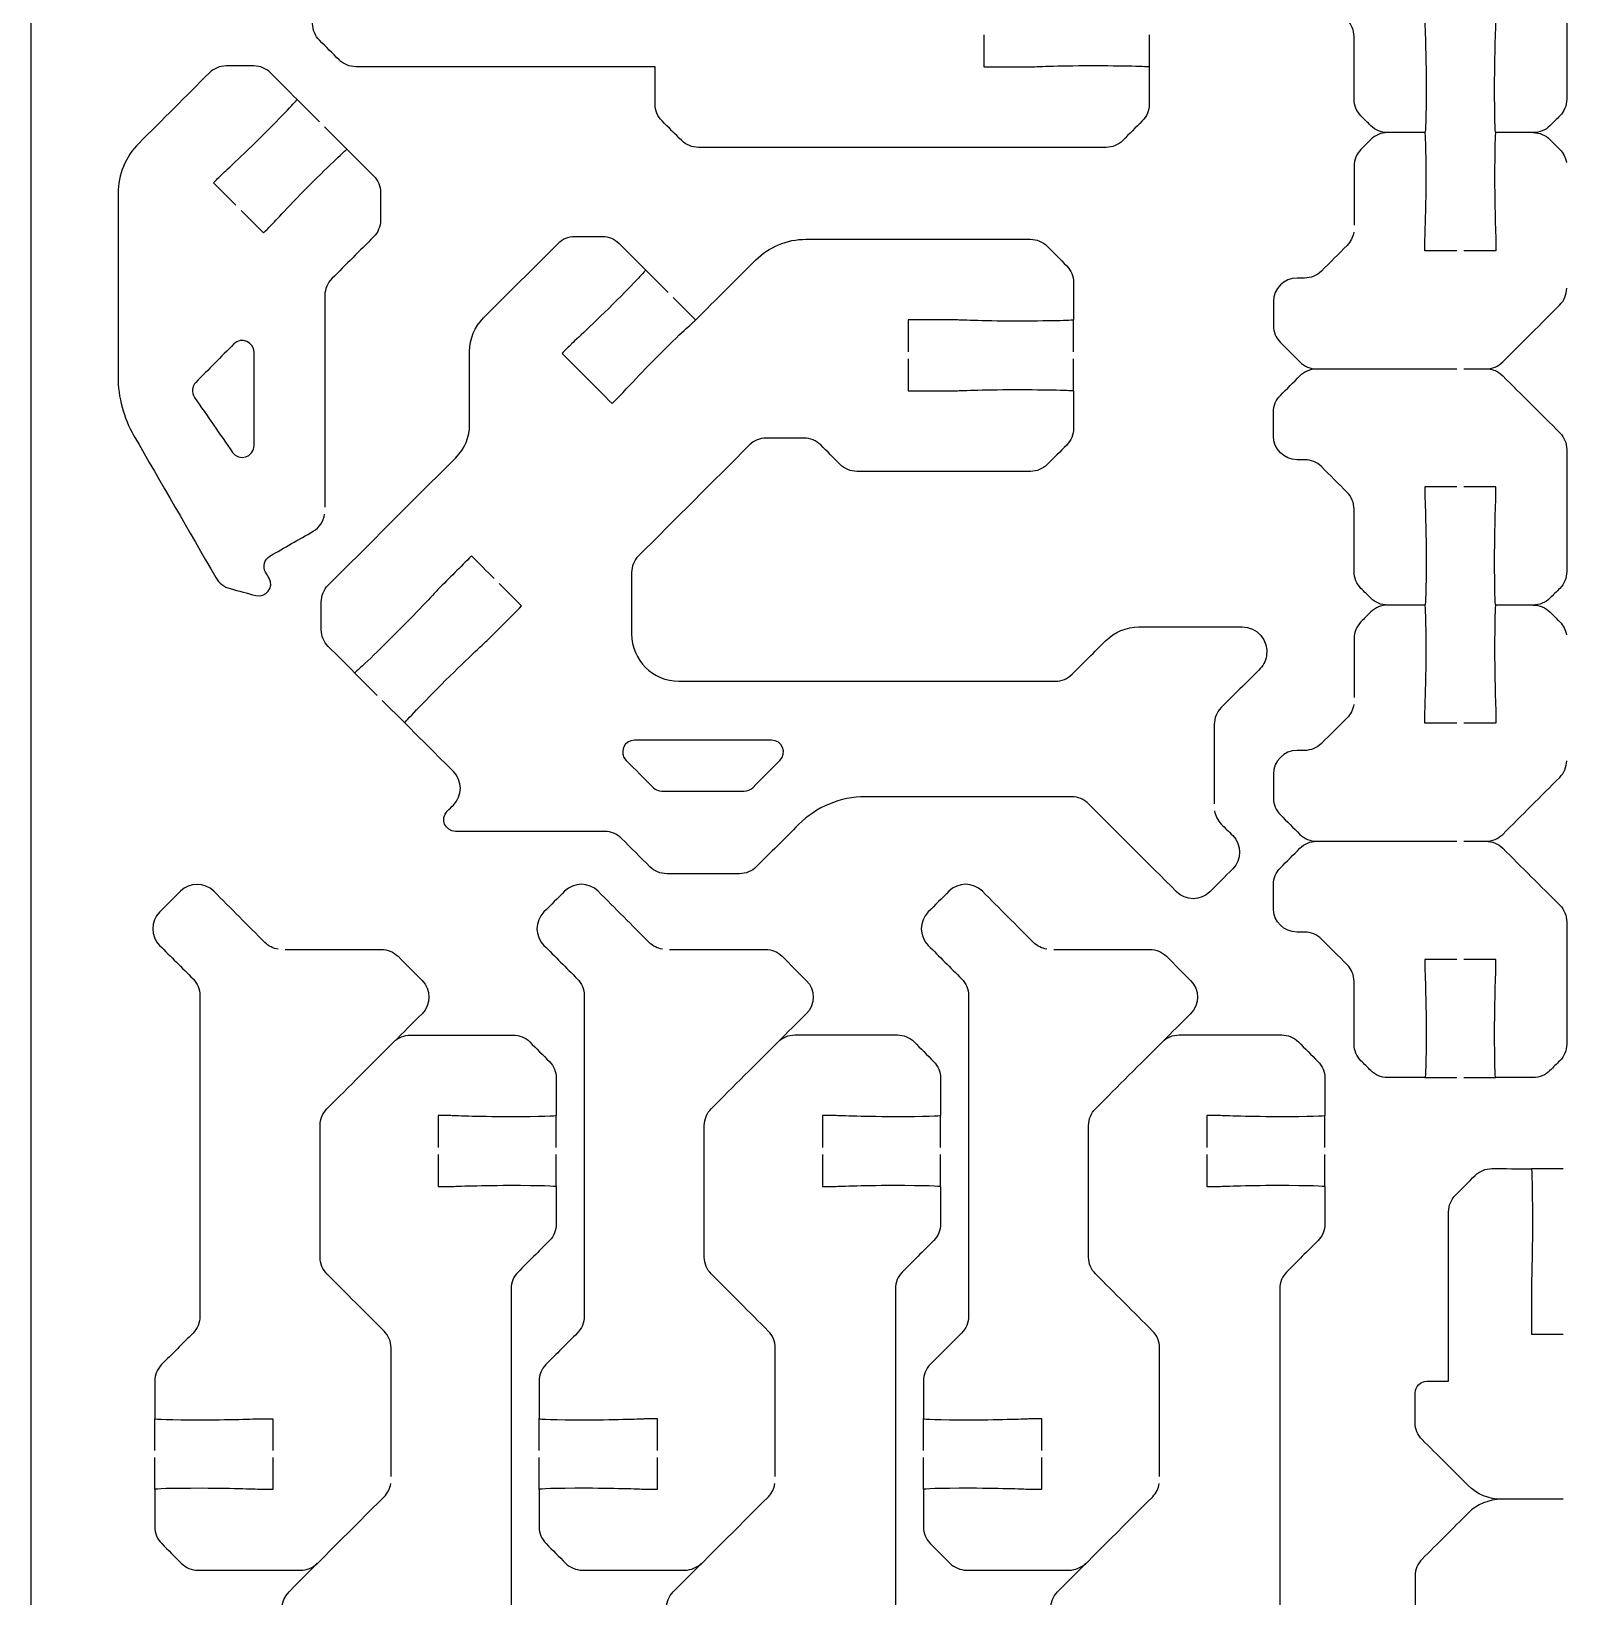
# Model space of a CAD drawing. Extents: x 5 to 405, y 225 to 445.
# Drawn here: x 5 to 70, y 271.1 to 337.4 of the extents above; entities that cross this region are included whole.
import ezdxf

# ---------------------------------------------------------------- set-up
doc = ezdxf.new("R2010")
doc.units = 0
doc.header["$MEASUREMENT"] = 0
doc.layers.add('DEFAULT', color=18, linetype='CONTINUOUS')

msp = doc.modelspace()

# ---------------------------------------------------------------- linework, layer by layer
at = {"layer": 'DEFAULT', "color": 1}
for points in [[(5, 237.15), (5, 432.85)], [(52.327, 337.225), (52.327, 335.873)], [(17.199, 333.543), (16.246, 334.495)], [(18.367, 332.375), (17.414, 333.328)], [(31.956, 326.322), (31.003, 327.274)], [(33.123, 325.154), (32.171, 326.106)], [(49.125, 323.806), (49.125, 325.154)], [(49.125, 322.155), (49.125, 323.506)], [(19.644, 309.258), (18.688, 310.214)], [(20.808, 308.093), (19.855, 309.046)], [(63.996, 293.079), (65.347, 293.079)], [(65.647, 293.079), (66.998, 293.079)], [(27.225, 290.112), (27.225, 291.464)], [(43.493, 290.114), (43.493, 291.465)], [(59.762, 290.114), (59.762, 291.465)], [(27.225, 288.461), (27.225, 289.813)], [(43.493, 288.463), (43.493, 289.814)], [(59.762, 288.463), (59.762, 289.814)], [(69.851, 289.216), (68.5, 289.216)], [(10.228, 277.285), (10.228, 278.633)], [(26.496, 277.287), (26.496, 278.635)], [(42.765, 277.287), (42.765, 278.635)], [(10.228, 275.634), (10.228, 276.986)], [(26.496, 275.636), (26.496, 276.987)], [(42.765, 275.636), (42.765, 276.987)]]:
    msp.add_lwpolyline(points, dxfattribs=at)
for points, knots in [([(65.347, 338.086), (64.898, 338.086), (64.449, 338.086), (64, 338.086), (64, 337.919), (64, 337.752), (64, 337.585), (64, 337.458), (64.049, 336.467), (64.049, 335.084), (64.049, 333.701), (64.024, 333.084), (64, 333.084), (63.471, 333.084), (62.941, 333.084), (62.412, 333.084), (62.148, 333.084), (61.894, 333.19), (61.707, 333.377), (61.568, 333.515), (61.429, 333.654), (61.29, 333.793), (61.103, 333.98), (60.998, 334.234), (60.998, 334.498), (60.998, 335.382), (60.998, 336.265), (60.998, 337.148), (60.998, 337.416), (60.892, 337.67), (60.705, 337.857), (60.341, 338.22), (59.978, 338.584), (59.615, 338.947), (59.428, 339.134), (59.174, 339.24), (58.906, 339.24), (58.799, 339.24), (58.692, 339.24), (58.585, 339.24), (58.034, 339.24), (57.586, 339.688), (57.586, 340.238), (57.586, 340.578), (57.586, 340.918), (57.586, 341.258), (57.586, 341.522), (57.692, 341.776), (57.879, 341.963), (58.154, 342.238), (58.429, 342.514), (58.705, 342.789), (58.892, 342.979), (59.146, 343.085), (59.41, 343.085), (61.389, 343.085), (63.368, 343.085), (65.347, 343.085)], [0, 0, 0, 0, 3.82, 3.82, 3.82, 5.24, 5.24, 5.24, 6.24, 6.24, 6.24, 7.24, 7.24, 7.24, 11.74, 11.74, 11.74, 12.74, 12.74, 12.74, 14.408772, 14.408772, 14.408772, 15.408772, 15.408772, 15.408772, 22.918772, 22.918772, 22.918772, 23.918772, 23.918772, 23.918772, 28.288692, 28.288692, 28.288692, 29.288692, 29.288692, 29.288692, 30.198692, 30.198692, 30.198692, 31.198692, 31.198692, 31.198692, 34.088692, 34.088692, 34.088692, 35.088692, 35.088692, 35.088692, 38.397952, 38.397952, 38.397952, 39.397952, 39.397952, 39.397952, 56.227952, 56.227952, 56.227952, 56.227952]), ([(65.647, 343.085), (65.959, 343.085), (66.27, 343.085), (66.582, 343.085), (66.85, 343.085), (67.104, 342.979), (67.291, 342.792), (68.097, 341.988), (68.902, 341.184), (69.708, 340.379), (69.895, 340.192), (70.001, 339.935), (70.001, 339.67), (70.001, 337.946), (70.001, 336.222), (70.001, 334.498), (70.001, 334.234), (69.895, 333.98), (69.708, 333.793), (69.569, 333.654), (69.43, 333.515), (69.291, 333.377), (69.104, 333.19), (68.85, 333.084), (68.582, 333.084), (68.054, 333.084), (67.526, 333.084), (66.998, 333.084), (66.97, 333.084), (66.949, 333.701), (66.949, 335.084), (66.949, 336.467), (66.998, 337.458), (66.998, 337.585), (66.998, 337.752), (66.998, 337.919), (66.998, 338.086), (66.548, 338.086), (66.098, 338.086), (65.647, 338.086)], [0, 0, 0, 0, 2.65, 2.65, 2.65, 3.65, 3.65, 3.65, 13.330294, 13.330294, 13.330294, 14.330294, 14.330294, 14.330294, 28.990294, 28.990294, 28.990294, 29.990294, 29.990294, 29.990294, 31.659066, 31.659066, 31.659066, 32.659066, 32.659066, 32.659066, 37.149066, 37.149066, 37.149066, 38.149066, 38.149066, 38.149066, 39.149066, 39.149066, 39.149066, 40.569066, 40.569066, 40.569066, 44.399066, 44.399066, 44.399066, 44.399066]), ([(45.325, 337.225), (45.325, 336.774), (45.325, 336.324), (45.325, 335.873), (45.991, 335.873), (46.658, 335.873), (47.325, 335.873), (47.452, 335.873), (48.443, 335.923), (49.826, 335.923), (51.209, 335.923), (52.327, 335.898), (52.327, 335.873), (52.327, 335.344), (52.327, 334.815), (52.327, 334.286), (52.327, 334.021), (52.221, 333.767), (52.034, 333.58), (51.758, 333.304), (51.482, 333.028), (51.205, 332.751), (51.018, 332.564), (50.764, 332.459), (50.5, 332.459), (44.747, 332.459), (38.994, 332.459), (33.242, 332.459), (32.974, 332.459), (32.72, 332.564), (32.533, 332.751), (32.256, 333.028), (31.98, 333.304), (31.704, 333.58), (31.517, 333.767), (31.411, 334.021), (31.411, 334.286), (31.411, 334.815), (31.411, 335.344), (31.411, 335.873), (27.187, 335.873), (22.963, 335.873), (18.739, 335.873), (18.471, 335.873), (18.217, 335.979), (18.03, 336.166), (17.754, 336.443), (17.477, 336.719), (17.201, 336.995), (17.014, 337.182), (16.908, 337.436), (16.908, 337.704), (16.909, 338.261), (16.911, 338.817), (16.912, 339.373), (16.912, 339.401), (18.03, 339.422), (19.413, 339.422), (20.796, 339.422), (21.787, 339.373), (21.914, 339.373), (22.58, 339.373), (23.245, 339.373), (23.911, 339.373), (23.911, 339.823), (23.911, 340.274), (23.911, 340.724)], [0, 0, 0, 0, 3.83, 3.83, 3.83, 9.5, 9.5, 9.5, 10.5, 10.5, 10.5, 11.5, 11.5, 11.5, 16, 16, 16, 17, 17, 17, 20.323402, 20.323402, 20.323402, 21.323402, 21.323402, 21.323402, 70.243402, 70.243402, 70.243402, 71.243402, 71.243402, 71.243402, 74.566804, 74.566804, 74.566804, 75.566804, 75.566804, 75.566804, 80.066804, 80.066804, 80.066804, 115.986804, 115.986804, 115.986804, 116.986804, 116.986804, 116.986804, 120.310206, 120.310206, 120.310206, 121.310206, 121.310206, 121.310206, 126.040216, 126.040216, 126.040216, 127.040216, 127.040216, 127.040216, 128.040216, 128.040216, 128.040216, 133.700216, 133.700216, 133.700216, 137.530216, 137.530216, 137.530216, 137.530216]), ([(13.664, 330.008), (13.347, 330.326), (13.029, 330.643), (12.712, 330.961), (12.829, 331.078), (12.947, 331.196), (13.064, 331.313), (13.153, 331.402), (13.89, 332.068), (14.867, 333.045), (15.844, 334.023), (16.268, 334.474), (16.246, 334.495), (15.872, 334.869), (15.498, 335.243), (15.125, 335.617), (14.938, 335.804), (14.684, 335.91), (14.419, 335.91), (14.029, 335.91), (13.638, 335.91), (13.248, 335.91), (12.983, 335.91), (12.729, 335.804), (12.539, 335.617), (11.543, 334.621), (10.547, 333.625), (9.551, 332.629), (8.99, 332.068), (8.672, 331.303), (8.672, 330.509), (8.672, 327.923), (8.672, 325.337), (8.672, 322.751), (8.672, 321.873), (8.905, 321.012), (9.343, 320.25), (10.5, 318.248), (11.657, 316.245), (12.814, 314.242), (12.944, 314.013), (13.163, 313.844), (13.421, 313.777), (13.782, 313.679), (14.143, 313.582), (14.504, 313.484), (14.934, 313.371), (15.29, 313.833), (15.068, 314.218), (15.019, 314.302), (14.969, 314.387), (14.92, 314.472), (14.782, 314.712), (14.863, 315.019), (15.103, 315.156), (15.712, 315.507), (16.322, 315.857), (16.931, 316.207), (17.195, 316.363), (17.372, 316.624), (17.418, 316.924)], [0, 0, 0, 0, 3.818377, 3.818377, 3.818377, 5.23259, 5.23259, 5.23259, 6.23259, 6.23259, 6.23259, 7.23259, 7.23259, 7.23259, 11.729789, 11.729789, 11.729789, 12.729789, 12.729789, 12.729789, 16.049789, 16.049789, 16.049789, 17.049789, 17.049789, 17.049789, 29.028178, 29.028178, 29.028178, 30.028178, 30.028178, 30.028178, 52.018178, 52.018178, 52.018178, 53.018178, 53.018178, 53.018178, 72.686592, 72.686592, 72.686592, 73.686592, 73.686592, 73.686592, 76.866812, 76.866812, 76.866812, 77.866812, 77.866812, 77.866812, 78.700359, 78.700359, 78.700359, 79.700359, 79.700359, 79.700359, 85.676377, 85.676377, 85.676377, 86.676377, 86.676377, 86.676377, 86.676377]), ([(62.412, 333.084), (62.147, 333.084), (61.893, 332.979), (61.706, 332.792), (61.567, 332.653), (61.429, 332.514), (61.29, 332.375), (61.103, 332.188), (60.997, 331.934), (60.997, 331.666), (60.997, 330.834), (60.997, 330.001), (60.997, 329.169)], [0, 0, 0, 0, 1, 1, 1, 2.668772, 2.668772, 2.668772, 3.668772, 3.668772, 3.668772, 10.748772, 10.748772, 10.748772, 10.748772]), ([(65.347, 328.082), (64.898, 328.082), (64.448, 328.082), (63.999, 328.082), (63.999, 328.249), (63.999, 328.416), (63.999, 328.583), (63.999, 328.71), (64.049, 329.701), (64.049, 331.084), (64.049, 332.467), (64.024, 333.084), (63.999, 333.084)], [0, 0, 0, 0, 3.82, 3.82, 3.82, 5.24, 5.24, 5.24, 6.24, 6.24, 6.24, 7.24, 7.24, 7.24, 7.24]), ([(66.998, 333.084), (66.97, 333.084), (66.949, 332.467), (66.949, 331.084), (66.949, 329.701), (66.998, 328.71), (66.998, 328.583), (66.998, 328.416), (66.998, 328.249), (66.998, 328.082), (66.548, 328.082), (66.097, 328.082), (65.647, 328.082)], [0, 0, 0, 0, 1, 1, 1, 2, 2, 2, 3.42, 3.42, 3.42, 7.25, 7.25, 7.25, 7.25]), ([(68.582, 333.084), (68.85, 333.084), (69.104, 332.979), (69.291, 332.792), (69.43, 332.653), (69.568, 332.514), (69.707, 332.375), (69.859, 332.224), (69.958, 332.03), (69.986, 331.818)], [0, 0, 0, 0, 1, 1, 1, 2.668772, 2.668772, 2.668772, 3.668772, 3.668772, 3.668772, 3.668772]), ([(13.879, 329.793), (14.197, 329.475), (14.514, 329.158), (14.832, 328.84), (14.949, 328.958), (15.067, 329.076), (15.185, 329.193), (15.273, 329.281), (15.939, 330.019), (16.917, 330.996), (17.873, 331.952), (18.331, 332.375), (18.367, 332.375), (18.741, 332.001), (19.114, 331.627), (19.488, 331.253), (19.679, 331.066), (19.781, 330.812), (19.781, 330.548), (19.781, 330.157), (19.781, 329.767), (19.781, 329.377), (19.781, 329.108), (19.675, 328.854), (19.488, 328.667), (18.9, 328.08), (18.312, 327.492), (17.725, 326.904), (17.534, 326.717), (17.428, 326.463), (17.428, 326.195), (17.428, 323.204), (17.428, 320.214), (17.428, 317.223)], [0, 0, 0, 0, 3.818377, 3.818377, 3.818377, 5.23259, 5.23259, 5.23259, 6.23259, 6.23259, 6.23259, 7.23259, 7.23259, 7.23259, 11.729789, 11.729789, 11.729789, 12.729789, 12.729789, 12.729789, 16.049789, 16.049789, 16.049789, 17.049789, 17.049789, 17.049789, 24.120857, 24.120857, 24.120857, 25.120857, 25.120857, 25.120857, 50.550857, 50.550857, 50.550857, 50.550857]), ([(60.983, 328.869), (60.955, 328.657), (60.856, 328.463), (60.704, 328.311), (60.341, 327.948), (59.978, 327.585), (59.614, 327.221), (59.427, 327.034), (59.173, 326.928), (58.905, 326.928), (58.798, 326.928), (58.691, 326.928), (58.584, 326.928), (58.034, 326.928), (57.586, 326.48), (57.586, 325.926), (57.586, 325.588), (57.586, 325.249), (57.586, 324.91), (57.586, 324.646), (57.692, 324.392), (57.879, 324.205), (58.154, 323.929), (58.429, 323.652), (58.704, 323.376), (58.891, 323.189), (59.145, 323.083), (59.41, 323.083)], [0, 0, 0, 0, 1, 1, 1, 5.36992, 5.36992, 5.36992, 6.36992, 6.36992, 6.36992, 7.27992, 7.27992, 7.27992, 8.27992, 8.27992, 8.27992, 11.15992, 11.15992, 11.15992, 12.15992, 12.15992, 12.15992, 15.476258, 15.476258, 15.476258, 16.476258, 16.476258, 16.476258, 16.476258]), ([(24.593, 314.207), (24.274, 314.526), (23.956, 314.844), (23.637, 315.163), (23.166, 314.692), (22.694, 314.22), (22.222, 313.749), (22.134, 313.66), (21.467, 312.923), (20.49, 311.946), (19.524, 310.979), (18.723, 310.214), (18.688, 310.214), (18.315, 310.586), (17.942, 310.959), (17.569, 311.332), (17.379, 311.519), (17.273, 311.773), (17.273, 312.038), (17.273, 312.429), (17.273, 312.821), (17.273, 313.212), (17.273, 313.477), (17.379, 313.734), (17.566, 313.921), (19.367, 315.721), (21.169, 317.52), (22.97, 319.319), (23.348, 319.693), (23.556, 320.201), (23.556, 320.734), (23.556, 321.764), (23.556, 322.794), (23.556, 323.824), (23.556, 324.353), (23.768, 324.861), (24.142, 325.238), (25.194, 326.291), (26.246, 327.343), (27.299, 328.396), (27.486, 328.583), (27.74, 328.689), (28.004, 328.689), (28.395, 328.689), (28.785, 328.689), (29.176, 328.689), (29.44, 328.689), (29.694, 328.583), (29.881, 328.396), (30.255, 328.022), (30.629, 327.648), (31.003, 327.274), (31.024, 327.253), (30.601, 326.801), (29.624, 325.824), (28.647, 324.847), (27.909, 324.18), (27.821, 324.092), (27.703, 323.974), (27.586, 323.857), (27.468, 323.739), (28.175, 323.031), (28.882, 322.323), (29.588, 321.615), (29.706, 321.733), (29.824, 321.851), (29.941, 321.968), (30.029, 322.06), (30.696, 322.797), (31.673, 323.774), (32.651, 324.752), (33.007, 325.037), (33.127, 325.154), (33.971, 325.998), (34.815, 326.842), (35.66, 327.687), (36.224, 328.251), (36.99, 328.569), (37.791, 328.569), (40.96, 328.569), (44.129, 328.569), (47.298, 328.569), (47.562, 328.569), (47.816, 328.463), (48.003, 328.276), (48.28, 328), (48.556, 327.723), (48.832, 327.447), (49.019, 327.26), (49.125, 327.006), (49.125, 326.738), (49.125, 326.21), (49.125, 325.682), (49.125, 325.154), (49.125, 325.126), (48.007, 325.104), (46.624, 325.104), (45.241, 325.104), (44.25, 325.154), (44.123, 325.154), (43.457, 325.154), (42.792, 325.154), (42.126, 325.154), (42.126, 324.705), (42.126, 324.255), (42.126, 323.806)], [0, 0, 0, 0, 3.832519, 3.832519, 3.832519, 9.503515, 9.503515, 9.503515, 10.503515, 10.503515, 10.503515, 11.503515, 11.503515, 11.503515, 15.986572, 15.986572, 15.986572, 16.986572, 16.986572, 16.986572, 20.316572, 20.316572, 20.316572, 21.316572, 21.316572, 21.316572, 42.968186, 42.968186, 42.968186, 43.968186, 43.968186, 43.968186, 52.728186, 52.728186, 52.728186, 53.728186, 53.728186, 53.728186, 66.385398, 66.385398, 66.385398, 67.385398, 67.385398, 67.385398, 70.705398, 70.705398, 70.705398, 71.705398, 71.705398, 71.705398, 76.202597, 76.202597, 76.202597, 77.202597, 77.202597, 77.202597, 78.202597, 78.202597, 78.202597, 79.61681, 79.61681, 79.61681, 88.123308, 88.123308, 88.123308, 89.537522, 89.537522, 89.537522, 90.537522, 90.537522, 90.537522, 91.547522, 91.547522, 91.547522, 101.701575, 101.701575, 101.701575, 102.701575, 102.701575, 102.701575, 129.651575, 129.651575, 129.651575, 130.651575, 130.651575, 130.651575, 133.974977, 133.974977, 133.974977, 134.974977, 134.974977, 134.974977, 139.464977, 139.464977, 139.464977, 140.464977, 140.464977, 140.464977, 141.464977, 141.464977, 141.464977, 147.124977, 147.124977, 147.124977, 150.944977, 150.944977, 150.944977, 150.944977]), ([(66.583, 323.082), (66.848, 323.082), (67.103, 323.187), (67.29, 323.375), (68.095, 324.179), (68.901, 324.983), (69.706, 325.788), (69.894, 325.975), (69.999, 326.23), (69.999, 326.495)], [0, 0, 0, 0, 1, 1, 1, 10.679587, 10.679587, 10.679587, 11.679587, 11.679587, 11.679587, 11.679587]), ([(13.517, 319.547), (12.981, 320.323), (12.445, 321.098), (11.909, 321.874), (11.772, 322.072), (11.795, 322.339), (11.964, 322.51), (12.5, 323.052), (13.037, 323.594), (13.573, 324.137), (13.887, 324.454), (14.428, 324.232), (14.428, 323.785), (14.428, 322.467), (14.428, 321.149), (14.428, 319.831), (14.428, 319.341), (13.796, 319.144), (13.517, 319.547)], [0, 0, 0, 0, 8.01821, 8.01821, 8.01821, 9.01821, 9.01821, 9.01821, 15.503195, 15.503195, 15.503195, 16.503195, 16.503195, 16.503195, 27.710195, 27.710195, 27.710195, 28.710195, 28.710195, 28.710195, 28.710195]), ([(42.126, 323.506), (42.126, 323.056), (42.126, 322.606), (42.126, 322.155), (42.792, 322.155), (43.457, 322.155), (44.123, 322.155), (44.25, 322.155), (45.241, 322.205), (46.624, 322.205), (48.007, 322.205), (49.125, 322.18), (49.125, 322.155), (49.125, 321.626), (49.125, 321.097), (49.125, 320.568), (49.125, 320.3), (49.019, 320.046), (48.832, 319.855), (48.557, 319.581), (48.282, 319.307), (48.007, 319.033), (47.82, 318.846), (47.566, 318.74), (47.301, 318.74), (44.851, 318.74), (42.4, 318.74), (39.95, 318.74), (39.685, 318.74), (39.431, 318.846), (39.244, 319.033), (38.969, 319.308), (38.694, 319.583), (38.418, 319.859), (38.231, 320.049), (37.977, 320.155), (37.713, 320.155), (37.179, 320.155), (36.645, 320.155), (36.111, 320.155), (35.847, 320.155), (35.593, 320.049), (35.406, 319.862), (33.839, 318.296), (32.273, 316.729), (30.707, 315.163), (30.52, 314.976), (30.414, 314.722), (30.414, 314.454), (30.414, 313.589), (30.414, 312.723), (30.414, 311.858), (30.414, 310.753), (31.31, 309.857), (32.414, 309.857), (37.727, 309.857), (43.04, 309.857), (48.353, 309.857), (48.617, 309.857), (48.871, 309.963), (49.058, 310.15), (49.532, 310.623), (50.006, 311.096), (50.48, 311.568), (50.854, 311.942), (51.362, 312.154), (51.891, 312.154), (53.346, 312.155), (54.8, 312.156), (56.255, 312.157), (56.893, 312.157), (57.398, 311.586), (57.292, 310.926), (57.253, 310.697), (57.13, 310.492), (56.964, 310.327), (56.434, 309.797), (55.903, 309.268), (55.373, 308.739), (55.186, 308.552), (55.08, 308.295), (55.08, 308.03), (55.08, 306.909), (55.08, 305.789), (55.08, 304.668)], [0, 0, 0, 0, 3.83, 3.83, 3.83, 9.49, 9.49, 9.49, 10.49, 10.49, 10.49, 11.49, 11.49, 11.49, 15.99, 15.99, 15.99, 16.99, 16.99, 16.99, 20.292196, 20.292196, 20.292196, 21.292196, 21.292196, 21.292196, 42.132196, 42.132196, 42.132196, 43.132196, 43.132196, 43.132196, 46.441456, 46.441456, 46.441456, 47.441456, 47.441456, 47.441456, 51.981456, 51.981456, 51.981456, 52.981456, 52.981456, 52.981456, 71.818781, 71.818781, 71.818781, 72.818781, 72.818781, 72.818781, 80.178781, 80.178781, 80.178781, 81.178781, 81.178781, 81.178781, 126.358781, 126.358781, 126.358781, 127.358781, 127.358781, 127.358781, 133.050995, 133.050995, 133.050995, 134.050995, 134.050995, 134.050995, 146.420999, 146.420999, 146.420999, 147.420999, 147.420999, 147.420999, 148.420999, 148.420999, 148.420999, 154.792035, 154.792035, 154.792035, 155.792035, 155.792035, 155.792035, 165.322035, 165.322035, 165.322035, 165.322035]), ([(65.347, 318.084), (64.898, 318.084), (64.449, 318.084), (64, 318.084), (64, 317.917), (64, 317.75), (64, 317.583), (64, 317.456), (64.049, 316.464), (64.049, 315.082), (64.049, 313.699), (64.024, 313.081), (64, 313.081), (63.471, 313.081), (62.941, 313.081), (62.412, 313.081), (62.148, 313.081), (61.894, 313.187), (61.707, 313.374), (61.568, 313.513), (61.429, 313.652), (61.29, 313.79), (61.103, 313.977), (60.998, 314.231), (60.998, 314.496), (60.998, 315.379), (60.998, 316.262), (60.998, 317.145), (60.998, 317.413), (60.892, 317.667), (60.705, 317.854), (60.341, 318.218), (59.978, 318.581), (59.615, 318.945), (59.428, 319.131), (59.174, 319.237), (58.906, 319.237), (58.799, 319.237), (58.692, 319.237), (58.585, 319.237), (58.034, 319.237), (57.586, 319.685), (57.586, 320.236), (57.586, 320.576), (57.586, 320.915), (57.586, 321.255), (57.586, 321.52), (57.692, 321.774), (57.879, 321.961), (58.154, 322.236), (58.429, 322.511), (58.705, 322.786), (58.892, 322.977), (59.146, 323.083), (59.41, 323.083), (61.389, 323.083), (63.368, 323.083), (65.347, 323.083)], [0, 0, 0, 0, 3.82, 3.82, 3.82, 5.24, 5.24, 5.24, 6.24, 6.24, 6.24, 7.24, 7.24, 7.24, 11.74, 11.74, 11.74, 12.74, 12.74, 12.74, 14.408772, 14.408772, 14.408772, 15.408772, 15.408772, 15.408772, 22.918772, 22.918772, 22.918772, 23.918772, 23.918772, 23.918772, 28.288692, 28.288692, 28.288692, 29.288692, 29.288692, 29.288692, 30.198692, 30.198692, 30.198692, 31.198692, 31.198692, 31.198692, 34.088692, 34.088692, 34.088692, 35.088692, 35.088692, 35.088692, 38.397952, 38.397952, 38.397952, 39.397952, 39.397952, 39.397952, 56.227952, 56.227952, 56.227952, 56.227952]), ([(65.647, 323.083), (65.959, 323.083), (66.27, 323.083), (66.582, 323.083), (66.85, 323.083), (67.104, 322.977), (67.291, 322.79), (68.097, 321.985), (68.902, 321.181), (69.708, 320.377), (69.895, 320.19), (70.001, 319.932), (70.001, 319.668), (70.001, 317.944), (70.001, 316.22), (70.001, 314.496), (70.001, 314.231), (69.895, 313.977), (69.708, 313.79), (69.569, 313.652), (69.43, 313.513), (69.291, 313.374), (69.104, 313.187), (68.85, 313.081), (68.582, 313.081), (68.054, 313.081), (67.526, 313.081), (66.998, 313.081), (66.97, 313.081), (66.949, 313.699), (66.949, 315.082), (66.949, 316.464), (66.998, 317.456), (66.998, 317.583), (66.998, 317.75), (66.998, 317.917), (66.998, 318.084), (66.548, 318.084), (66.098, 318.084), (65.647, 318.084)], [0, 0, 0, 0, 2.65, 2.65, 2.65, 3.65, 3.65, 3.65, 13.330294, 13.330294, 13.330294, 14.330294, 14.330294, 14.330294, 28.990294, 28.990294, 28.990294, 29.990294, 29.990294, 29.990294, 31.659066, 31.659066, 31.659066, 32.659066, 32.659066, 32.659066, 37.149066, 37.149066, 37.149066, 38.149066, 38.149066, 38.149066, 39.149066, 39.149066, 39.149066, 40.569066, 40.569066, 40.569066, 44.399066, 44.399066, 44.399066, 44.399066]), ([(55.094, 304.368), (55.122, 304.156), (55.221, 303.962), (55.373, 303.811), (55.535, 303.648), (55.698, 303.486), (55.86, 303.324), (56.251, 302.932), (56.251, 302.301), (55.86, 301.909), (55.538, 301.587), (55.215, 301.265), (54.893, 300.943), (54.505, 300.551), (53.87, 300.551), (53.482, 300.943), (52.239, 302.186), (50.996, 303.429), (49.753, 304.672), (49.566, 304.859), (49.312, 304.964), (49.048, 304.964), (46.136, 304.964), (43.224, 304.964), (40.313, 304.964), (39.251, 304.964), (38.235, 304.541), (37.484, 303.79), (36.886, 303.192), (36.289, 302.595), (35.691, 301.997), (35.505, 301.811), (35.251, 301.705), (34.982, 301.705), (33.955, 301.705), (32.927, 301.705), (31.899, 301.705), (31.631, 301.705), (31.377, 301.811), (31.19, 301.997), (30.788, 302.4), (30.386, 302.802), (29.984, 303.204), (29.797, 303.394), (29.543, 303.5), (29.274, 303.5), (27.17, 303.5), (25.065, 303.5), (22.96, 303.5), (22.515, 303.5), (22.293, 304.037), (22.607, 304.354), (22.695, 304.441), (22.783, 304.528), (22.872, 304.615), (23.26, 305.007), (23.26, 305.638), (22.872, 306.03), (22.184, 306.718), (21.496, 307.406), (20.808, 308.093), (20.808, 308.132), (21.577, 308.933), (22.54, 309.896), (23.517, 310.873), (24.254, 311.54), (24.346, 311.628), (24.817, 312.1), (25.287, 312.571), (25.757, 313.043), (25.44, 313.36), (25.122, 313.678), (24.805, 313.995)], [0, 0, 0, 0, 1, 1, 1, 2.951615, 2.951615, 2.951615, 3.951615, 3.951615, 3.951615, 7.82656, 7.82656, 7.82656, 8.82656, 8.82656, 8.82656, 23.774797, 23.774797, 23.774797, 24.774797, 24.774797, 24.774797, 49.534797, 49.534797, 49.534797, 50.534797, 50.534797, 50.534797, 57.719002, 57.719002, 57.719002, 58.719002, 58.719002, 58.719002, 67.459002, 67.459002, 67.459002, 68.459002, 68.459002, 68.459002, 73.295613, 73.295613, 73.295613, 74.295613, 74.295613, 74.295613, 92.195613, 92.195613, 92.195613, 93.195613, 93.195613, 93.195613, 94.249225, 94.249225, 94.249225, 95.249225, 95.249225, 95.249225, 103.522375, 103.522375, 103.522375, 104.522375, 104.522375, 104.522375, 105.522375, 105.522375, 105.522375, 111.186304, 111.186304, 111.186304, 115.004681, 115.004681, 115.004681, 115.004681]), ([(62.412, 313.082), (62.147, 313.082), (61.893, 312.976), (61.706, 312.789), (61.567, 312.65), (61.429, 312.512), (61.29, 312.373), (61.103, 312.186), (60.997, 311.932), (60.997, 311.664), (60.997, 310.831), (60.997, 309.999), (60.997, 309.166)], [0, 0, 0, 0, 1, 1, 1, 2.668772, 2.668772, 2.668772, 3.668772, 3.668772, 3.668772, 10.748772, 10.748772, 10.748772, 10.748772]), ([(65.347, 308.079), (64.898, 308.079), (64.448, 308.079), (63.999, 308.079), (63.999, 308.246), (63.999, 308.413), (63.999, 308.58), (63.999, 308.707), (64.049, 309.699), (64.049, 311.082), (64.049, 312.464), (64.024, 313.082), (63.999, 313.082)], [0, 0, 0, 0, 3.82, 3.82, 3.82, 5.24, 5.24, 5.24, 6.24, 6.24, 6.24, 7.24, 7.24, 7.24, 7.24]), ([(66.998, 313.082), (66.97, 313.082), (66.949, 312.464), (66.949, 311.082), (66.949, 309.699), (66.998, 308.707), (66.998, 308.58), (66.998, 308.413), (66.998, 308.246), (66.998, 308.079), (66.548, 308.079), (66.097, 308.079), (65.647, 308.079)], [0, 0, 0, 0, 1, 1, 1, 2, 2, 2, 3.42, 3.42, 3.42, 7.25, 7.25, 7.25, 7.25]), ([(68.582, 313.082), (68.85, 313.082), (69.104, 312.976), (69.291, 312.789), (69.43, 312.65), (69.568, 312.512), (69.707, 312.373), (69.859, 312.221), (69.958, 312.027), (69.986, 311.815)], [0, 0, 0, 0, 1, 1, 1, 2.668772, 2.668772, 2.668772, 3.668772, 3.668772, 3.668772, 3.668772]), ([(60.983, 308.866), (60.955, 308.654), (60.856, 308.46), (60.704, 308.309), (60.341, 307.945), (59.978, 307.582), (59.614, 307.219), (59.427, 307.032), (59.173, 306.926), (58.905, 306.926), (58.798, 306.926), (58.691, 306.926), (58.584, 306.926), (58.034, 306.926), (57.586, 306.478), (57.586, 305.924), (57.586, 305.585), (57.586, 305.247), (57.586, 304.908), (57.586, 304.643), (57.692, 304.389), (57.879, 304.202), (58.154, 303.926), (58.429, 303.65), (58.704, 303.373), (58.891, 303.186), (59.145, 303.081), (59.41, 303.081)], [0, 0, 0, 0, 1, 1, 1, 5.36992, 5.36992, 5.36992, 6.36992, 6.36992, 6.36992, 7.27992, 7.27992, 7.27992, 8.27992, 8.27992, 8.27992, 11.15992, 11.15992, 11.15992, 12.15992, 12.15992, 12.15992, 15.476258, 15.476258, 15.476258, 16.476258, 16.476258, 16.476258, 16.476258]), ([(36.693, 306.506), (36.309, 306.12), (35.924, 305.735), (35.54, 305.349), (35.445, 305.257), (35.318, 305.204), (35.183, 305.204), (34.019, 305.204), (32.855, 305.204), (31.691, 305.204), (31.557, 305.204), (31.43, 305.257), (31.335, 305.349), (30.95, 305.735), (30.566, 306.12), (30.181, 306.506), (29.867, 306.82), (30.089, 307.36), (30.534, 307.36), (32.469, 307.36), (34.405, 307.36), (36.341, 307.36), (36.785, 307.36), (37.007, 306.82), (36.693, 306.506)], [0, 0, 0, 0, 4.631555, 4.631555, 4.631555, 5.631555, 5.631555, 5.631555, 15.531555, 15.531555, 15.531555, 16.531555, 16.531555, 16.531555, 21.16311, 21.16311, 21.16311, 22.16311, 22.16311, 22.16311, 38.62311, 38.62311, 38.62311, 39.62311, 39.62311, 39.62311, 39.62311]), ([(66.583, 303.08), (66.848, 303.08), (67.103, 303.185), (67.29, 303.372), (68.095, 304.177), (68.901, 304.981), (69.706, 305.785), (69.894, 305.973), (69.999, 306.228), (69.999, 306.493)], [0, 0, 0, 0, 1, 1, 1, 10.680293, 10.680293, 10.680293, 11.680293, 11.680293, 11.680293, 11.680293]), ([(65.347, 298.081), (64.898, 298.081), (64.449, 298.081), (64, 298.081), (64, 297.914), (64, 297.747), (64, 297.58), (64, 297.453), (64.049, 296.462), (64.049, 295.079), (64.049, 293.696), (64.024, 293.079), (64, 293.079), (63.471, 293.079), (62.941, 293.079), (62.412, 293.079), (62.148, 293.079), (61.894, 293.185), (61.707, 293.372), (61.568, 293.51), (61.429, 293.649), (61.29, 293.788), (61.103, 293.975), (60.998, 294.229), (60.998, 294.493), (60.998, 295.377), (60.998, 296.26), (60.998, 297.143), (60.998, 297.411), (60.892, 297.665), (60.705, 297.852), (60.341, 298.215), (59.978, 298.579), (59.615, 298.942), (59.428, 299.129), (59.174, 299.235), (58.906, 299.235), (58.799, 299.235), (58.692, 299.235), (58.585, 299.235), (58.034, 299.235), (57.586, 299.683), (57.586, 300.233), (57.586, 300.573), (57.586, 300.913), (57.586, 301.253), (57.586, 301.517), (57.692, 301.771), (57.879, 301.958), (58.154, 302.233), (58.429, 302.509), (58.705, 302.784), (58.892, 302.974), (59.146, 303.08), (59.41, 303.08), (61.389, 303.08), (63.368, 303.08), (65.347, 303.08)], [0, 0, 0, 0, 3.82, 3.82, 3.82, 5.24, 5.24, 5.24, 6.24, 6.24, 6.24, 7.24, 7.24, 7.24, 11.74, 11.74, 11.74, 12.74, 12.74, 12.74, 14.408772, 14.408772, 14.408772, 15.408772, 15.408772, 15.408772, 22.918772, 22.918772, 22.918772, 23.918772, 23.918772, 23.918772, 28.288692, 28.288692, 28.288692, 29.288692, 29.288692, 29.288692, 30.198692, 30.198692, 30.198692, 31.198692, 31.198692, 31.198692, 34.088692, 34.088692, 34.088692, 35.088692, 35.088692, 35.088692, 38.397952, 38.397952, 38.397952, 39.397952, 39.397952, 39.397952, 56.227952, 56.227952, 56.227952, 56.227952]), ([(65.647, 303.08), (65.959, 303.08), (66.27, 303.08), (66.582, 303.08), (66.85, 303.08), (67.104, 302.974), (67.291, 302.787), (68.097, 301.983), (68.902, 301.179), (69.708, 300.374), (69.895, 300.187), (70.001, 299.93), (70.001, 299.665), (70.001, 297.941), (70.001, 296.217), (70.001, 294.493), (70.001, 294.229), (69.895, 293.975), (69.708, 293.788), (69.569, 293.649), (69.43, 293.51), (69.291, 293.372), (69.104, 293.185), (68.85, 293.079), (68.582, 293.079), (68.054, 293.079), (67.526, 293.079), (66.998, 293.079), (66.97, 293.079), (66.949, 293.696), (66.949, 295.079), (66.949, 296.462), (66.998, 297.453), (66.998, 297.58), (66.998, 297.747), (66.998, 297.914), (66.998, 298.081), (66.548, 298.081), (66.098, 298.081), (65.647, 298.081)], [0, 0, 0, 0, 2.65, 2.65, 2.65, 3.65, 3.65, 3.65, 13.330294, 13.330294, 13.330294, 14.330294, 14.330294, 14.330294, 28.990294, 28.990294, 28.990294, 29.990294, 29.990294, 29.990294, 31.659066, 31.659066, 31.659066, 32.659066, 32.659066, 32.659066, 37.149066, 37.149066, 37.149066, 38.149066, 38.149066, 38.149066, 39.149066, 39.149066, 39.149066, 40.569066, 40.569066, 40.569066, 44.399066, 44.399066, 44.399066, 44.399066]), ([(15.453, 298.512), (15.241, 298.54), (15.047, 298.639), (14.892, 298.791), (14.17, 299.515), (13.448, 300.239), (12.726, 300.964), (12.334, 301.355), (11.699, 301.355), (11.311, 300.964), (11.018, 300.671), (10.725, 300.378), (10.433, 300.085), (10.041, 299.694), (10.041, 299.062), (10.433, 298.671), (10.904, 298.199), (11.376, 297.728), (11.847, 297.256), (12.034, 297.069), (12.14, 296.815), (12.14, 296.551), (12.14, 292.022), (12.14, 287.494), (12.14, 282.965), (12.14, 282.701), (12.034, 282.447), (11.847, 282.256), (11.404, 281.813), (10.961, 281.369), (10.517, 280.926), (10.33, 280.739), (10.228, 280.485), (10.228, 280.221), (10.228, 279.691), (10.228, 279.162), (10.228, 278.633), (10.228, 278.608), (10.845, 278.584), (12.228, 278.584), (13.611, 278.584), (14.602, 278.633), (14.729, 278.633), (14.896, 278.633), (15.063, 278.633), (15.23, 278.633), (15.23, 278.184), (15.23, 277.735), (15.23, 277.285)], [0, 0, 0, 0, 1, 1, 1, 9.697425, 9.697425, 9.697425, 10.697425, 10.697425, 10.697425, 14.218817, 14.218817, 14.218817, 15.218817, 15.218817, 15.218817, 20.889813, 20.889813, 20.889813, 21.889813, 21.889813, 21.889813, 60.399813, 60.399813, 60.399813, 61.399813, 61.399813, 61.399813, 66.731398, 66.731398, 66.731398, 67.731398, 67.731398, 67.731398, 72.231398, 72.231398, 72.231398, 73.231398, 73.231398, 73.231398, 74.231398, 74.231398, 74.231398, 75.651398, 75.651398, 75.651398, 79.471398, 79.471398, 79.471398, 79.471398]), ([(31.721, 298.514), (31.509, 298.542), (31.315, 298.641), (31.16, 298.792), (30.438, 299.517), (29.716, 300.241), (28.994, 300.965), (28.602, 301.357), (27.967, 301.357), (27.579, 300.965), (27.286, 300.673), (26.993, 300.38), (26.701, 300.087), (26.309, 299.695), (26.309, 299.064), (26.701, 298.672), (27.172, 298.201), (27.644, 297.729), (28.115, 297.258), (28.302, 297.071), (28.408, 296.817), (28.408, 296.552), (28.408, 292.024), (28.408, 287.495), (28.408, 282.967), (28.408, 282.702), (28.302, 282.448), (28.115, 282.258), (27.672, 281.814), (27.229, 281.371), (26.785, 280.928), (26.598, 280.741), (26.496, 280.487), (26.496, 280.222), (26.496, 279.693), (26.496, 279.164), (26.496, 278.635), (26.496, 278.61), (27.113, 278.585), (28.496, 278.585), (29.879, 278.585), (30.87, 278.635), (30.997, 278.635), (31.164, 278.635), (31.331, 278.635), (31.498, 278.635), (31.498, 278.185), (31.498, 277.736), (31.498, 277.287)], [0, 0, 0, 0, 1, 1, 1, 9.697425, 9.697425, 9.697425, 10.697425, 10.697425, 10.697425, 14.218817, 14.218817, 14.218817, 15.218817, 15.218817, 15.218817, 20.889813, 20.889813, 20.889813, 21.889813, 21.889813, 21.889813, 60.399813, 60.399813, 60.399813, 61.399813, 61.399813, 61.399813, 66.731398, 66.731398, 66.731398, 67.731398, 67.731398, 67.731398, 72.231398, 72.231398, 72.231398, 73.231398, 73.231398, 73.231398, 74.231398, 74.231398, 74.231398, 75.651398, 75.651398, 75.651398, 79.471398, 79.471398, 79.471398, 79.471398]), ([(47.99, 298.514), (47.778, 298.542), (47.584, 298.641), (47.429, 298.792), (46.707, 299.517), (45.985, 300.241), (45.263, 300.965), (44.871, 301.357), (44.236, 301.357), (43.848, 300.965), (43.555, 300.673), (43.263, 300.38), (42.97, 300.087), (42.578, 299.695), (42.578, 299.064), (42.97, 298.672), (43.441, 298.201), (43.913, 297.729), (44.384, 297.258), (44.571, 297.071), (44.677, 296.817), (44.677, 296.552), (44.677, 292.024), (44.677, 287.495), (44.677, 282.967), (44.677, 282.702), (44.571, 282.448), (44.384, 282.258), (43.941, 281.814), (43.498, 281.371), (43.054, 280.928), (42.867, 280.741), (42.765, 280.487), (42.765, 280.222), (42.765, 279.693), (42.765, 279.164), (42.765, 278.635), (42.765, 278.61), (43.383, 278.585), (44.765, 278.585), (46.148, 278.585), (47.14, 278.635), (47.267, 278.635), (47.434, 278.635), (47.601, 278.635), (47.768, 278.635), (47.768, 278.185), (47.768, 277.736), (47.768, 277.287)], [0, 0, 0, 0, 1, 1, 1, 9.697425, 9.697425, 9.697425, 10.697425, 10.697425, 10.697425, 14.218817, 14.218817, 14.218817, 15.218817, 15.218817, 15.218817, 20.889813, 20.889813, 20.889813, 21.889813, 21.889813, 21.889813, 60.399813, 60.399813, 60.399813, 61.399813, 61.399813, 61.399813, 66.731398, 66.731398, 66.731398, 67.731398, 67.731398, 67.731398, 72.231398, 72.231398, 72.231398, 73.231398, 73.231398, 73.231398, 74.231398, 74.231398, 74.231398, 75.651398, 75.651398, 75.651398, 79.471398, 79.471398, 79.471398, 79.471398]), ([(15.752, 298.498), (17.107, 298.499), (18.462, 298.5), (19.816, 298.501), (20.081, 298.501), (20.335, 298.396), (20.526, 298.209), (20.864, 297.869), (21.203, 297.529), (21.542, 297.189), (21.933, 296.801), (21.933, 296.166), (21.542, 295.778), (21.143, 295.381), (20.744, 294.983), (20.346, 294.586)], [0, 0, 0, 0, 11.520004, 11.520004, 11.520004, 12.520004, 12.520004, 12.520004, 16.600017, 16.600017, 16.600017, 17.600017, 17.600017, 17.600017, 22.387135, 22.387135, 22.387135, 22.387135]), ([(32.02, 298.499), (33.375, 298.501), (34.73, 298.502), (36.084, 298.503), (36.349, 298.503), (36.603, 298.397), (36.793, 298.21), (37.132, 297.87), (37.471, 297.53), (37.809, 297.191), (38.201, 296.803), (38.201, 296.168), (37.809, 295.78), (37.411, 295.382), (37.012, 294.985), (36.614, 294.587)], [0, 0, 0, 0, 11.520004, 11.520004, 11.520004, 12.520004, 12.520004, 12.520004, 16.600017, 16.600017, 16.600017, 17.600017, 17.600017, 17.600017, 22.387135, 22.387135, 22.387135, 22.387135]), ([(48.29, 298.499), (49.644, 298.501), (50.999, 298.502), (52.354, 298.503), (52.618, 298.503), (52.872, 298.397), (53.063, 298.21), (53.401, 297.87), (53.74, 297.53), (54.079, 297.191), (54.47, 296.803), (54.47, 296.168), (54.079, 295.78), (53.68, 295.382), (53.281, 294.985), (52.883, 294.587)], [0, 0, 0, 0, 11.520004, 11.520004, 11.520004, 12.520004, 12.520004, 12.520004, 16.600017, 16.600017, 16.600017, 17.600017, 17.600017, 17.600017, 22.387135, 22.387135, 22.387135, 22.387135]), ([(20.229, 276.185), (20.229, 278.002), (20.229, 279.818), (20.229, 281.635), (20.229, 281.9), (20.123, 282.154), (19.933, 282.341), (19.129, 283.146), (18.324, 283.952), (17.52, 284.757), (17.329, 284.944), (17.224, 285.198), (17.224, 285.463), (17.224, 287.324), (17.224, 289.186), (17.224, 291.047), (17.224, 291.312), (17.329, 291.569), (17.516, 291.756), (18.459, 292.699), (19.403, 293.643), (20.346, 294.586), (20.533, 294.773), (20.79, 294.878), (21.055, 294.878), (22.502, 294.878), (23.95, 294.878), (25.397, 294.878), (25.662, 294.878), (25.916, 294.773), (26.103, 294.586), (26.379, 294.309), (26.656, 294.033), (26.932, 293.757), (27.123, 293.57), (27.225, 293.312), (27.225, 293.048), (27.225, 292.52), (27.225, 291.992), (27.225, 291.464), (27.225, 291.435), (26.607, 291.414), (25.225, 291.414), (23.842, 291.414), (22.85, 291.464), (22.723, 291.464), (22.556, 291.464), (22.389, 291.464), (22.222, 291.464), (22.222, 291.013), (22.222, 290.563), (22.222, 290.112)], [0, 0, 0, 0, 15.45, 15.45, 15.45, 16.45, 16.45, 16.45, 26.130294, 26.130294, 26.130294, 27.130294, 27.130294, 27.130294, 42.960294, 42.960294, 42.960294, 43.960294, 43.960294, 43.960294, 55.302287, 55.302287, 55.302287, 56.302287, 56.302287, 56.302287, 68.612287, 68.612287, 68.612287, 69.612287, 69.612287, 69.612287, 72.935689, 72.935689, 72.935689, 73.935689, 73.935689, 73.935689, 78.425689, 78.425689, 78.425689, 79.425689, 79.425689, 79.425689, 80.425689, 80.425689, 80.425689, 81.845689, 81.845689, 81.845689, 85.675689, 85.675689, 85.675689, 85.675689]), ([(36.497, 276.186), (36.497, 278.003), (36.497, 279.82), (36.497, 281.637), (36.497, 281.901), (36.391, 282.155), (36.201, 282.342), (35.396, 283.148), (34.592, 283.953), (33.788, 284.759), (33.597, 284.946), (33.491, 285.2), (33.491, 285.464), (33.491, 287.326), (33.491, 289.187), (33.491, 291.049), (33.491, 291.313), (33.597, 291.571), (33.784, 291.758), (34.727, 292.701), (35.67, 293.644), (36.614, 294.587), (36.801, 294.774), (37.058, 294.88), (37.323, 294.88), (38.77, 294.88), (40.218, 294.88), (41.665, 294.88), (41.93, 294.88), (42.184, 294.774), (42.371, 294.587), (42.647, 294.311), (42.924, 294.034), (43.2, 293.758), (43.39, 293.571), (43.493, 293.314), (43.493, 293.049), (43.493, 292.521), (43.493, 291.993), (43.493, 291.465), (43.493, 291.437), (42.875, 291.416), (41.492, 291.416), (40.11, 291.416), (39.118, 291.465), (38.991, 291.465), (38.824, 291.465), (38.657, 291.465), (38.49, 291.465), (38.49, 291.015), (38.49, 290.564), (38.49, 290.114)], [0, 0, 0, 0, 15.45, 15.45, 15.45, 16.45, 16.45, 16.45, 26.130294, 26.130294, 26.130294, 27.130294, 27.130294, 27.130294, 42.960294, 42.960294, 42.960294, 43.960294, 43.960294, 43.960294, 55.302287, 55.302287, 55.302287, 56.302287, 56.302287, 56.302287, 68.612287, 68.612287, 68.612287, 69.612287, 69.612287, 69.612287, 72.935689, 72.935689, 72.935689, 73.935689, 73.935689, 73.935689, 78.425689, 78.425689, 78.425689, 79.425689, 79.425689, 79.425689, 80.425689, 80.425689, 80.425689, 81.845689, 81.845689, 81.845689, 85.675689, 85.675689, 85.675689, 85.675689]), ([(52.766, 276.186), (52.766, 278.003), (52.766, 279.82), (52.766, 281.637), (52.766, 281.901), (52.661, 282.155), (52.47, 282.342), (51.666, 283.148), (50.861, 283.953), (50.057, 284.759), (49.867, 284.946), (49.761, 285.2), (49.761, 285.464), (49.761, 287.326), (49.761, 289.187), (49.761, 291.049), (49.761, 291.313), (49.867, 291.571), (50.054, 291.758), (50.997, 292.701), (51.94, 293.644), (52.883, 294.587), (53.07, 294.774), (53.327, 294.88), (53.592, 294.88), (55.039, 294.88), (56.487, 294.88), (57.935, 294.88), (58.199, 294.88), (58.453, 294.774), (58.64, 294.587), (58.917, 294.311), (59.193, 294.034), (59.469, 293.758), (59.66, 293.571), (59.762, 293.314), (59.762, 293.049), (59.762, 292.521), (59.762, 291.993), (59.762, 291.465), (59.762, 291.437), (59.145, 291.416), (57.762, 291.416), (56.379, 291.416), (55.388, 291.465), (55.261, 291.465), (55.094, 291.465), (54.927, 291.465), (54.76, 291.465), (54.76, 291.015), (54.76, 290.564), (54.76, 290.114)], [0, 0, 0, 0, 15.45, 15.45, 15.45, 16.45, 16.45, 16.45, 26.130294, 26.130294, 26.130294, 27.130294, 27.130294, 27.130294, 42.960294, 42.960294, 42.960294, 43.960294, 43.960294, 43.960294, 55.302287, 55.302287, 55.302287, 56.302287, 56.302287, 56.302287, 68.612287, 68.612287, 68.612287, 69.612287, 69.612287, 69.612287, 72.935689, 72.935689, 72.935689, 73.935689, 73.935689, 73.935689, 78.425689, 78.425689, 78.425689, 79.425689, 79.425689, 79.425689, 80.425689, 80.425689, 80.425689, 81.845689, 81.845689, 81.845689, 85.675689, 85.675689, 85.675689, 85.675689]), ([(22.222, 289.813), (22.222, 289.363), (22.222, 288.914), (22.222, 288.465), (22.389, 288.465), (22.556, 288.465), (22.723, 288.465), (22.85, 288.465), (23.842, 288.514), (25.225, 288.514), (26.607, 288.514), (27.225, 288.49), (27.225, 288.465), (27.225, 287.936), (27.225, 287.407), (27.225, 286.877), (27.225, 286.613), (27.123, 286.359), (26.936, 286.172), (26.492, 285.729), (26.049, 285.285), (25.606, 284.842), (25.419, 284.655), (25.313, 284.401), (25.313, 284.133), (25.313, 279.6), (25.313, 275.066), (25.313, 270.533), (25.313, 270.269), (25.419, 270.015), (25.606, 269.828), (26.077, 269.356), (26.549, 268.885), (27.02, 268.413), (27.412, 268.021), (27.412, 267.386), (27.02, 266.998), (26.727, 266.706), (26.435, 266.413), (26.142, 266.12), (25.754, 265.728), (25.119, 265.728), (24.727, 266.12), (24.003, 266.843), (23.278, 267.566), (22.554, 268.29), (22.367, 268.477), (22.113, 268.582), (21.848, 268.582), (20.444, 268.582), (19.04, 268.582), (17.636, 268.582), (17.372, 268.582), (17.114, 268.688), (16.927, 268.875), (16.589, 269.214), (16.25, 269.553), (15.911, 269.891), (15.52, 270.283), (15.52, 270.914), (15.911, 271.306), (17.253, 272.646), (18.595, 273.987), (19.936, 275.327), (20.088, 275.479), (20.187, 275.673), (20.215, 275.885)], [0, 0, 0, 0, 3.82, 3.82, 3.82, 5.24, 5.24, 5.24, 6.24, 6.24, 6.24, 7.24, 7.24, 7.24, 11.74, 11.74, 11.74, 12.74, 12.74, 12.74, 18.071585, 18.071585, 18.071585, 19.071585, 19.071585, 19.071585, 57.621585, 57.621585, 57.621585, 58.621585, 58.621585, 58.621585, 64.292582, 64.292582, 64.292582, 65.292582, 65.292582, 65.292582, 68.813973, 68.813973, 68.813973, 69.813973, 69.813973, 69.813973, 78.518461, 78.518461, 78.518461, 79.518461, 79.518461, 79.518461, 91.458461, 91.458461, 91.458461, 92.458461, 92.458461, 92.458461, 96.531396, 96.531396, 96.531396, 97.531396, 97.531396, 97.531396, 113.660503, 113.660503, 113.660503, 114.660503, 114.660503, 114.660503, 114.660503]), ([(38.49, 289.814), (38.49, 289.365), (38.49, 288.916), (38.49, 288.466), (38.657, 288.466), (38.824, 288.466), (38.991, 288.466), (39.118, 288.466), (40.11, 288.516), (41.492, 288.516), (42.875, 288.516), (43.493, 288.491), (43.493, 288.466), (43.493, 287.937), (43.493, 287.408), (43.493, 286.879), (43.493, 286.614), (43.39, 286.36), (43.203, 286.173), (42.76, 285.73), (42.317, 285.287), (41.873, 284.843), (41.687, 284.656), (41.581, 284.402), (41.581, 284.134), (41.581, 279.601), (41.581, 275.068), (41.581, 270.535), (41.581, 270.27), (41.687, 270.016), (41.873, 269.829), (42.345, 269.358), (42.817, 268.886), (43.288, 268.415), (43.68, 268.023), (43.68, 267.388), (43.288, 267), (42.995, 266.707), (42.703, 266.414), (42.41, 266.122), (42.022, 265.73), (41.387, 265.73), (40.995, 266.122), (40.271, 266.845), (39.546, 267.568), (38.822, 268.291), (38.635, 268.478), (38.381, 268.584), (38.116, 268.584), (36.712, 268.584), (35.308, 268.584), (33.904, 268.584), (33.64, 268.584), (33.382, 268.69), (33.195, 268.877), (32.856, 269.215), (32.518, 269.554), (32.179, 269.893), (31.788, 270.284), (31.788, 270.916), (32.179, 271.307), (33.521, 272.648), (34.863, 273.988), (36.204, 275.329), (36.356, 275.481), (36.455, 275.675), (36.483, 275.886)], [0, 0, 0, 0, 3.82, 3.82, 3.82, 5.24, 5.24, 5.24, 6.24, 6.24, 6.24, 7.24, 7.24, 7.24, 11.74, 11.74, 11.74, 12.74, 12.74, 12.74, 18.071585, 18.071585, 18.071585, 19.071585, 19.071585, 19.071585, 57.621585, 57.621585, 57.621585, 58.621585, 58.621585, 58.621585, 64.292582, 64.292582, 64.292582, 65.292582, 65.292582, 65.292582, 68.813973, 68.813973, 68.813973, 69.813973, 69.813973, 69.813973, 78.518461, 78.518461, 78.518461, 79.518461, 79.518461, 79.518461, 91.458461, 91.458461, 91.458461, 92.458461, 92.458461, 92.458461, 96.531396, 96.531396, 96.531396, 97.531396, 97.531396, 97.531396, 113.660503, 113.660503, 113.660503, 114.660503, 114.660503, 114.660503, 114.660503]), ([(54.76, 289.814), (54.76, 289.365), (54.76, 288.916), (54.76, 288.466), (54.927, 288.466), (55.094, 288.466), (55.261, 288.466), (55.388, 288.466), (56.379, 288.516), (57.762, 288.516), (59.145, 288.516), (59.762, 288.491), (59.762, 288.466), (59.762, 287.937), (59.762, 287.408), (59.762, 286.879), (59.762, 286.614), (59.66, 286.36), (59.473, 286.173), (59.029, 285.73), (58.586, 285.287), (58.143, 284.843), (57.956, 284.656), (57.85, 284.402), (57.85, 284.134), (57.85, 279.601), (57.85, 275.068), (57.85, 270.535), (57.85, 270.27), (57.956, 270.016), (58.143, 269.829), (58.614, 269.358), (59.086, 268.886), (59.557, 268.415), (59.949, 268.023), (59.949, 267.388), (59.557, 267), (59.265, 266.707), (58.972, 266.414), (58.679, 266.122), (58.291, 265.73), (57.656, 265.73), (57.264, 266.122), (56.54, 266.845), (55.816, 267.568), (55.091, 268.291), (54.904, 268.478), (54.65, 268.584), (54.386, 268.584), (52.982, 268.584), (51.578, 268.584), (50.174, 268.584), (49.909, 268.584), (49.651, 268.69), (49.464, 268.877), (49.126, 269.215), (48.787, 269.554), (48.448, 269.893), (48.057, 270.284), (48.057, 270.916), (48.448, 271.307), (49.79, 272.648), (51.132, 273.988), (52.474, 275.329), (52.625, 275.481), (52.724, 275.675), (52.752, 275.886)], [0, 0, 0, 0, 3.82, 3.82, 3.82, 5.24, 5.24, 5.24, 6.24, 6.24, 6.24, 7.24, 7.24, 7.24, 11.74, 11.74, 11.74, 12.74, 12.74, 12.74, 18.071585, 18.071585, 18.071585, 19.071585, 19.071585, 19.071585, 57.621585, 57.621585, 57.621585, 58.621585, 58.621585, 58.621585, 64.292582, 64.292582, 64.292582, 65.292582, 65.292582, 65.292582, 68.813973, 68.813973, 68.813973, 69.813973, 69.813973, 69.813973, 78.518461, 78.518461, 78.518461, 79.518461, 79.518461, 79.518461, 91.458461, 91.458461, 91.458461, 92.458461, 92.458461, 92.458461, 96.531396, 96.531396, 96.531396, 97.531396, 97.531396, 97.531396, 113.660503, 113.660503, 113.660503, 114.660503, 114.660503, 114.660503, 114.660503]), ([(69.851, 275.218), (68.981, 275.218), (68.111, 275.218), (67.24, 275.218), (66.711, 275.218), (66.203, 275.43), (65.829, 275.804), (65.179, 276.453), (64.529, 277.102), (63.878, 277.751), (63.691, 277.938), (63.586, 278.196), (63.586, 278.46), (63.586, 278.88), (63.586, 279.3), (63.586, 279.72), (63.586, 279.995), (63.808, 280.217), (64.083, 280.217), (64.389, 280.217), (64.695, 280.217), (65, 280.217), (65, 282.609), (65, 285.001), (65, 287.392), (65, 287.657), (65.106, 287.911), (65.293, 288.098), (65.569, 288.374), (65.846, 288.651), (66.122, 288.927), (66.309, 289.114), (66.563, 289.22), (66.828, 289.22), (67.386, 289.219), (67.945, 289.218), (68.503, 289.216), (68.532, 289.216), (68.549, 288.098), (68.549, 286.715), (68.549, 285.332), (68.503, 284.341), (68.503, 284.214), (68.503, 283.548), (68.503, 282.883), (68.503, 282.217), (68.953, 282.217), (69.402, 282.217), (69.851, 282.217)], [0, 0, 0, 0, 7.4, 7.4, 7.4, 8.4, 8.4, 8.4, 16.213533, 16.213533, 16.213533, 17.213533, 17.213533, 17.213533, 20.783533, 20.783533, 20.783533, 21.783533, 21.783533, 21.783533, 24.383533, 24.383533, 24.383533, 44.723533, 44.723533, 44.723533, 45.723533, 45.723533, 45.723533, 49.046935, 49.046935, 49.046935, 50.046935, 50.046935, 50.046935, 54.796946, 54.796946, 54.796946, 55.796946, 55.796946, 55.796946, 56.796946, 56.796946, 56.796946, 62.456946, 62.456946, 62.456946, 66.276946, 66.276946, 66.276946, 66.276946]), ([(15.23, 276.986), (15.23, 276.535), (15.23, 276.085), (15.23, 275.634), (15.063, 275.634), (14.896, 275.634), (14.729, 275.634), (14.602, 275.634), (13.611, 275.684), (12.228, 275.684), (10.845, 275.684), (10.228, 275.663), (10.228, 275.634), (10.228, 275.106), (10.228, 274.578), (10.228, 274.05), (10.228, 273.786), (10.33, 273.532), (10.521, 273.341), (10.797, 273.065), (11.073, 272.789), (11.35, 272.512), (11.537, 272.325), (11.791, 272.22), (12.055, 272.22), (13.503, 272.22), (14.95, 272.22), (16.398, 272.22), (16.663, 272.22), (16.917, 272.325), (17.107, 272.512)], [0, 0, 0, 0, 3.83, 3.83, 3.83, 5.25, 5.25, 5.25, 6.25, 6.25, 6.25, 7.25, 7.25, 7.25, 11.74, 11.74, 11.74, 12.74, 12.74, 12.74, 16.063402, 16.063402, 16.063402, 17.063402, 17.063402, 17.063402, 29.373402, 29.373402, 29.373402, 30.373402, 30.373402, 30.373402, 30.373402]), ([(31.498, 276.987), (31.498, 276.537), (31.498, 276.086), (31.498, 275.636), (31.331, 275.636), (31.164, 275.636), (30.997, 275.636), (30.87, 275.636), (29.879, 275.685), (28.496, 275.685), (27.113, 275.685), (26.496, 275.664), (26.496, 275.636), (26.496, 275.108), (26.496, 274.58), (26.496, 274.052), (26.496, 273.787), (26.598, 273.533), (26.789, 273.343), (27.065, 273.067), (27.341, 272.79), (27.618, 272.514), (27.805, 272.327), (28.059, 272.221), (28.323, 272.221), (29.771, 272.221), (31.218, 272.221), (32.666, 272.221), (32.931, 272.221), (33.185, 272.327), (33.375, 272.514)], [0, 0, 0, 0, 3.83, 3.83, 3.83, 5.25, 5.25, 5.25, 6.25, 6.25, 6.25, 7.25, 7.25, 7.25, 11.74, 11.74, 11.74, 12.74, 12.74, 12.74, 16.063402, 16.063402, 16.063402, 17.063402, 17.063402, 17.063402, 29.373402, 29.373402, 29.373402, 30.373402, 30.373402, 30.373402, 30.373402]), ([(47.768, 276.987), (47.768, 276.537), (47.768, 276.086), (47.768, 275.636), (47.601, 275.636), (47.434, 275.636), (47.267, 275.636), (47.14, 275.636), (46.148, 275.685), (44.765, 275.685), (43.383, 275.685), (42.765, 275.664), (42.765, 275.636), (42.765, 275.108), (42.765, 274.58), (42.765, 274.052), (42.765, 273.787), (42.867, 273.533), (43.058, 273.343), (43.334, 273.067), (43.611, 272.79), (43.887, 272.514), (44.074, 272.327), (44.328, 272.221), (44.593, 272.221), (46.04, 272.221), (47.488, 272.221), (48.935, 272.221), (49.2, 272.221), (49.454, 272.327), (49.644, 272.514)], [0, 0, 0, 0, 3.83, 3.83, 3.83, 5.25, 5.25, 5.25, 6.25, 6.25, 6.25, 7.25, 7.25, 7.25, 11.74, 11.74, 11.74, 12.74, 12.74, 12.74, 16.063402, 16.063402, 16.063402, 17.063402, 17.063402, 17.063402, 29.373402, 29.373402, 29.373402, 30.373402, 30.373402, 30.373402, 30.373402]), ([(67.24, 275.218), (66.711, 275.218), (66.203, 275.01), (65.829, 274.633), (65.179, 273.983), (64.529, 273.334), (63.878, 272.685), (63.691, 272.498), (63.586, 272.244), (63.586, 271.98), (63.586, 271.56), (63.586, 271.14), (63.586, 270.72), (63.586, 270.445), (63.808, 270.219), (64.083, 270.219), (64.389, 270.219), (64.695, 270.219), (65, 270.219), (65, 267.829), (65, 265.438), (65, 263.047), (65, 262.783), (65.106, 262.525), (65.293, 262.338), (65.569, 262.063), (65.846, 261.788), (66.122, 261.513), (66.309, 261.326), (66.563, 261.22), (66.828, 261.22), (67.385, 261.22), (67.942, 261.22), (68.5, 261.22), (68.525, 261.22), (68.549, 262.338), (68.549, 263.721), (68.549, 265.104), (68.5, 266.095), (68.5, 266.222), (68.5, 266.888), (68.5, 267.553), (68.5, 268.219), (68.95, 268.219), (69.401, 268.219), (69.851, 268.219)], [0, 0, 0, 0, 1, 1, 1, 8.813533, 8.813533, 8.813533, 9.813533, 9.813533, 9.813533, 13.383533, 13.383533, 13.383533, 14.383533, 14.383533, 14.383533, 16.983533, 16.983533, 16.983533, 37.313533, 37.313533, 37.313533, 38.313533, 38.313533, 38.313533, 41.629871, 41.629871, 41.629871, 42.629871, 42.629871, 42.629871, 47.369871, 47.369871, 47.369871, 48.369871, 48.369871, 48.369871, 49.369871, 49.369871, 49.369871, 55.029871, 55.029871, 55.029871, 58.859871, 58.859871, 58.859871, 58.859871])]:
    msp.add_open_spline(points, degree=3, knots=knots, dxfattribs=at)

doc.saveas('drawing.dxf')
